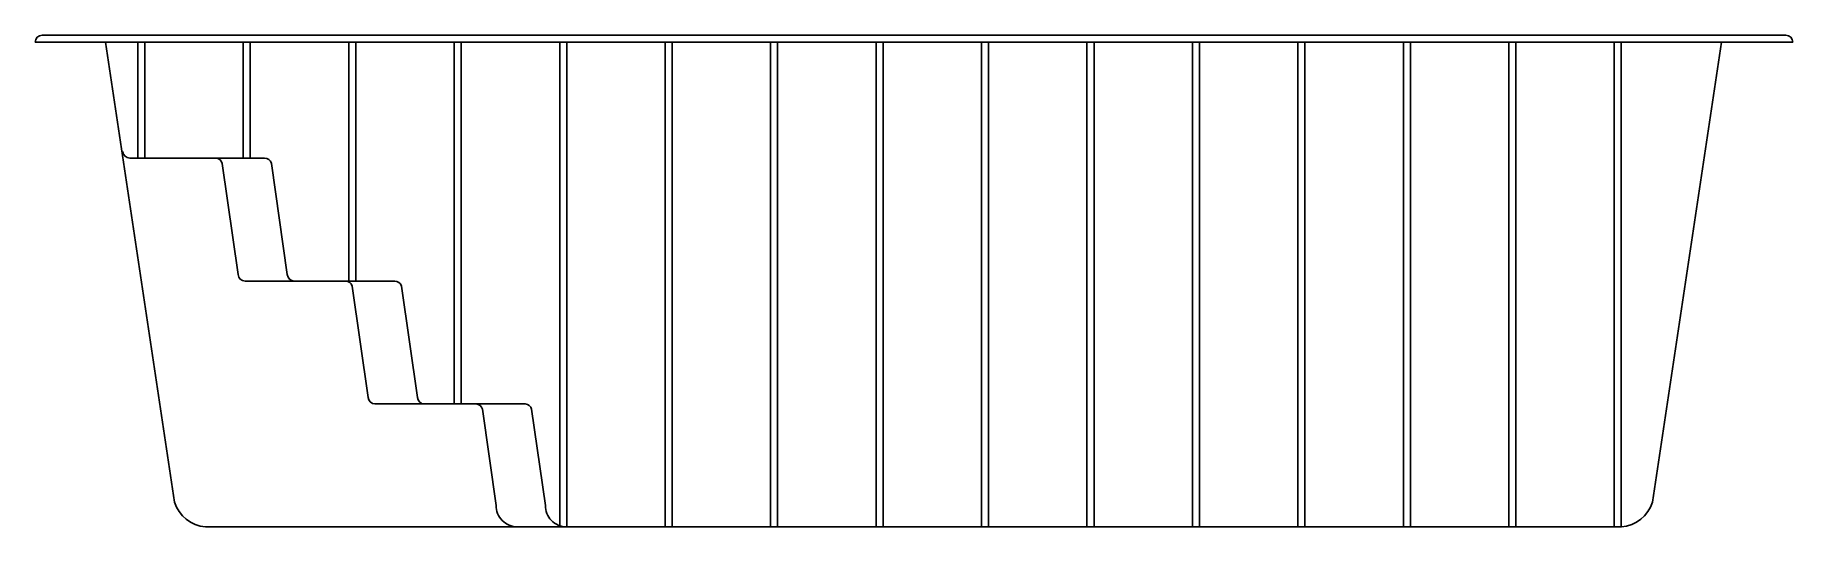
# Model space of a CAD drawing. Extents: x -1100.26 to -1095.26, y 334.55 to 335.95.
import ezdxf

# ---------------------------------------------------------------- set-up
doc = ezdxf.new("R2010")
doc.units = 0
doc.header["$LTSCALE"] = 10
doc.header["$MEASUREMENT"] = 0
doc.layers.add('Piscinas_Fibratec', color=4, linetype='CONTINUOUS')

msp = doc.modelspace()

# ---------------------------------------------------------------- linework, layer by layer
at = {"layer": 'Piscinas_Fibratec', "color": 2}
for p, q in [((-1100.2399, 335.9526), (-1100.0599, 335.9526)), ((-1100.2399, 335.9526), (-1100.0599, 335.9526)), ((-1095.4599, 335.9526), (-1100.0599, 335.9526)), ((-1095.4599, 335.9526), (-1100.0599, 335.9526)), ((-1095.2799, 335.9526), (-1095.4599, 335.9526)), ((-1095.2799, 335.9526), (-1095.4599, 335.9526)), ((-1100.2599, 335.9326), (-1100.0599, 335.9326)), ((-1100.2599, 335.9326), (-1100.0599, 335.9326)), ((-1100.0599, 335.9326), (-1095.4629, 335.9326)), ((-1100.0599, 335.9326), (-1095.4629, 335.9326)), ((-1095.4629, 335.9326), (-1095.2599, 335.9326)), ((-1095.4629, 335.9326), (-1095.2599, 335.9326))]:
    msp.add_line(p, q, dxfattribs=at)
at = {"layer": 'Piscinas_Fibratec'}
for p, q in [((-1100.0599, 335.9326), (-1099.8633, 334.6233)), ((-1100.0599, 335.9326), (-1099.8633, 334.6233)), ((-1095.4629, 335.9326), (-1095.6594, 334.6233)), ((-1095.4629, 335.9326), (-1095.6594, 334.6233)), ((-1099.9907, 335.6026), (-1099.7472, 335.6026)), ((-1099.9907, 335.6026), (-1099.7472, 335.6026)), ((-1099.8507, 335.6026), (-1099.6072, 335.6026)), ((-1099.8507, 335.6026), (-1099.6072, 335.6026)), ((-1099.6826, 335.2712), (-1099.7277, 335.5872)), ((-1099.6826, 335.2712), (-1099.7277, 335.5872)), ((-1099.5426, 335.2712), (-1099.5877, 335.5872)), ((-1099.5426, 335.2712), (-1099.5877, 335.5872)), ((-1099.6626, 335.2526), (-1099.377, 335.2526)), ((-1099.6626, 335.2526), (-1099.377, 335.2526)), ((-1099.5226, 335.2526), (-1099.237, 335.2526)), ((-1099.5226, 335.2526), (-1099.237, 335.2526)), ((-1099.3579, 335.2383), (-1099.3125, 334.9208)), ((-1099.3579, 335.2383), (-1099.3125, 334.9208)), ((-1099.2179, 335.2383), (-1099.1725, 334.9208)), ((-1099.2179, 335.2383), (-1099.1725, 334.9208)), ((-1099.2937, 334.9026), (-1099.0056, 334.9026)), ((-1099.2937, 334.9026), (-1099.0056, 334.9026)), ((-1099.1537, 334.9026), (-1098.8656, 334.9026)), ((-1099.1537, 334.9026), (-1098.8656, 334.9026)), ((-1098.9877, 334.8876), (-1098.9486, 334.6135)), ((-1098.9877, 334.8876), (-1098.9486, 334.6135)), ((-1098.8477, 334.8876), (-1098.8086, 334.6135)), ((-1098.8477, 334.8876), (-1098.8086, 334.6135)), ((-1099.7749, 334.5526), (-1095.7478, 334.5526)), ((-1099.7749, 334.5526), (-1095.7478, 334.5526))]:
    msp.add_line(p, q, dxfattribs=at)
at = {"layer": 'Piscinas_Fibratec', "color": 1}
for p, q in [((-1099.9678, 335.6026), (-1099.9678, 335.9326)), ((-1099.9678, 335.6026), (-1099.9678, 335.9326)), ((-1099.9478, 335.6026), (-1099.9478, 335.9326)), ((-1099.9478, 335.6026), (-1099.9478, 335.9326)), ((-1099.6678, 335.6026), (-1099.6678, 335.9326)), ((-1099.6678, 335.6026), (-1099.6678, 335.9326)), ((-1099.6478, 335.6026), (-1099.6478, 335.9326)), ((-1099.6478, 335.6026), (-1099.6478, 335.9326)), ((-1099.3678, 335.2504), (-1099.3678, 335.9326)), ((-1099.3678, 335.2504), (-1099.3678, 335.9326)), ((-1099.3478, 335.2526), (-1099.3478, 335.9326)), ((-1099.3478, 335.2526), (-1099.3478, 335.9326)), ((-1099.0678, 334.9026), (-1099.0678, 335.9326)), ((-1099.0678, 334.9026), (-1099.0678, 335.9326)), ((-1099.0478, 334.9026), (-1099.0478, 335.9326)), ((-1099.0478, 334.9026), (-1099.0478, 335.9326)), ((-1098.7678, 334.5526), (-1098.7678, 335.9326)), ((-1098.7678, 334.5526), (-1098.7678, 335.9326)), ((-1098.7478, 334.5526), (-1098.7478, 335.9326)), ((-1098.7478, 334.5526), (-1098.7478, 335.9326)), ((-1098.4678, 334.5526), (-1098.4678, 335.9326)), ((-1098.4678, 334.5526), (-1098.4678, 335.9326)), ((-1098.4478, 334.5526), (-1098.4478, 335.9326)), ((-1098.4478, 334.5526), (-1098.4478, 335.9326)), ((-1098.1678, 334.5526), (-1098.1678, 335.9326)), ((-1098.1678, 334.5526), (-1098.1678, 335.9326)), ((-1098.1478, 334.5526), (-1098.1478, 335.9326)), ((-1098.1478, 334.5526), (-1098.1478, 335.9326)), ((-1097.8678, 334.5526), (-1097.8678, 335.9326)), ((-1097.8678, 334.5526), (-1097.8678, 335.9326)), ((-1097.8478, 334.5526), (-1097.8478, 335.9326)), ((-1097.8478, 334.5526), (-1097.8478, 335.9326)), ((-1097.5678, 334.5526), (-1097.5678, 335.9326)), ((-1097.5678, 334.5526), (-1097.5678, 335.9326)), ((-1097.5478, 334.5526), (-1097.5478, 335.9326)), ((-1097.5478, 334.5526), (-1097.5478, 335.9326)), ((-1097.2678, 334.5526), (-1097.2678, 335.9326)), ((-1097.2678, 334.5526), (-1097.2678, 335.9326)), ((-1097.2478, 334.5526), (-1097.2478, 335.9326)), ((-1097.2478, 334.5526), (-1097.2478, 335.9326)), ((-1096.9678, 334.5526), (-1096.9678, 335.9326)), ((-1096.9678, 334.5526), (-1096.9678, 335.9326)), ((-1096.9478, 334.5526), (-1096.9478, 335.9326)), ((-1096.9478, 334.5526), (-1096.9478, 335.9326)), ((-1096.6678, 334.5526), (-1096.6678, 335.9326)), ((-1096.6678, 334.5526), (-1096.6678, 335.9326)), ((-1096.6478, 334.5526), (-1096.6478, 335.9326)), ((-1096.6478, 334.5526), (-1096.6478, 335.9326)), ((-1096.3678, 334.5526), (-1096.3678, 335.9326)), ((-1096.3678, 334.5526), (-1096.3678, 335.9326)), ((-1096.3478, 334.5526), (-1096.3478, 335.9326)), ((-1096.3478, 334.5526), (-1096.3478, 335.9326)), ((-1096.0678, 334.5526), (-1096.0678, 335.9326)), ((-1096.0678, 334.5526), (-1096.0678, 335.9326)), ((-1096.0478, 334.5526), (-1096.0478, 335.9326)), ((-1096.0478, 334.5526), (-1096.0478, 335.9326)), ((-1095.7678, 334.5526), (-1095.7678, 335.9326)), ((-1095.7678, 334.5526), (-1095.7678, 335.9326)), ((-1095.7478, 334.5526), (-1095.7478, 335.9326)), ((-1095.7478, 334.5526), (-1095.7478, 335.9326))]:
    msp.add_line(p, q, dxfattribs=at)
at = {"layer": 'Piscinas_Fibratec', "color": 2}
for centre, start, end in [((-1100.2399, 335.9326), 90, 180), ((-1100.2399, 335.9326), 90, 180), ((-1095.2799, 335.9326), 0, 90), ((-1095.2799, 335.9326), 0, 90)]:
    msp.add_arc(centre, 0.02, start, end, dxfattribs=at)
at = {"layer": 'Piscinas_Fibratec'}
for centre, radius, start, end in [((-1099.9907, 335.6226), 0.02, 185.0149, 270), ((-1099.9907, 335.6226), 0.02, 185.0149, 270), ((-1099.7472, 335.5826), 0.02, 13.1379, 90), ((-1099.7472, 335.5826), 0.02, 13.1379, 90), ((-1099.6072, 335.5826), 0.02, 13.1379, 90), ((-1099.6072, 335.5826), 0.02, 13.1379, 90), ((-1099.6626, 335.2726), 0.02, 183.9742, 270), ((-1099.6626, 335.2726), 0.02, 183.9742, 270), ((-1099.5226, 335.2726), 0.02, 183.9742, 270), ((-1099.5226, 335.2726), 0.02, 183.9742, 270), ((-1099.377, 335.2326), 0.02, 16.6563, 90), ((-1099.377, 335.2326), 0.02, 16.6563, 90), ((-1099.237, 335.2326), 0.02, 16.6563, 90), ((-1099.237, 335.2326), 0.02, 16.6563, 90), ((-1099.2926, 334.9226), 0.02, 185.1722, 266.8438), ((-1099.2926, 334.9226), 0.02, 185.1722, 266.8438), ((-1099.1526, 334.9226), 0.02, 185.1722, 266.8438), ((-1099.1526, 334.9226), 0.02, 185.1722, 266.8438), ((-1099.0071, 334.8827), 0.02, 14.1211, 85.5797), ((-1099.0071, 334.8827), 0.02, 14.1211, 85.5797), ((-1098.8671, 334.8827), 0.02, 14.1211, 85.5797), ((-1098.8671, 334.8827), 0.02, 14.1211, 85.5797), ((-1099.7676, 334.6523), 0.1, 196.8693, 265.8055), ((-1099.7676, 334.6523), 0.1, 196.8693, 265.8055), ((-1098.8886, 334.6127), 0.06, 179.095, 270), ((-1098.8886, 334.6127), 0.06, 179.095, 270), ((-1098.7486, 334.6127), 0.06, 179.095, 270), ((-1098.7486, 334.6127), 0.06, 179.095, 270), ((-1095.7551, 334.6523), 0.1, 274.1945, 343.1307), ((-1095.7551, 334.6523), 0.1, 274.1945, 343.1307)]:
    msp.add_arc(centre, radius, start, end, dxfattribs=at)

doc.saveas('drawing.dxf')
